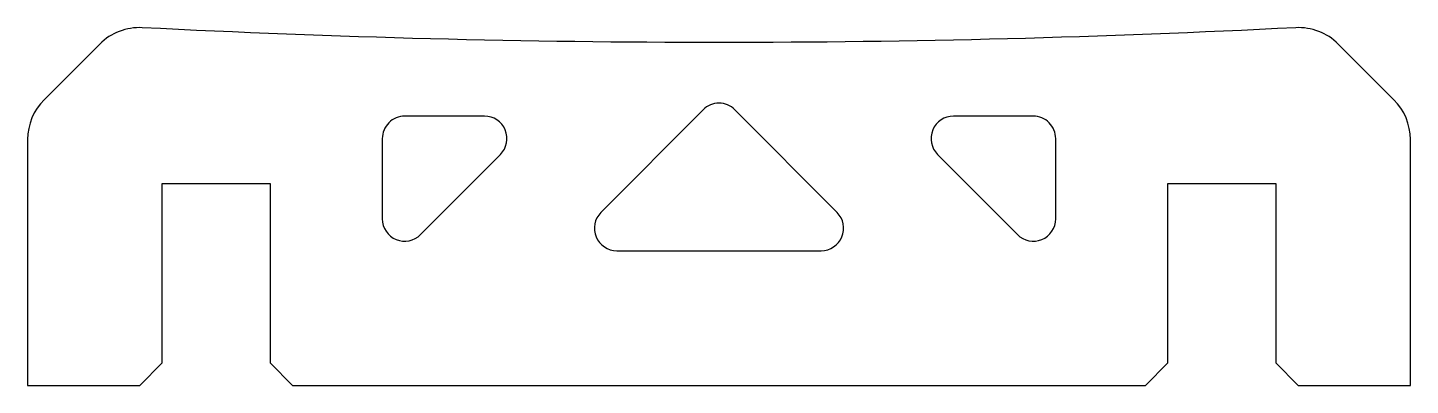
# Model space of a CAD drawing. Header units: millimetres. Extents: x -6 to 55.6, y -2 to 13.9.
import ezdxf

# ---------------------------------------------------------------- set-up
doc = ezdxf.new("R2010")
doc.units = ezdxf.units.MM
doc.layers.get('0').update_dxf_attribs({"linetype": 'CONTINUOUS'})

msp = doc.modelspace()

# ---------------------------------------------------------------- linework, layer by layer
for points in [[(49.6, -1), (50.6, -2), (55.6, -2), (55.6, 0), (55.6, 8.964, 0.198912), (54.868, 10.732), (52.387, 13.213, 0.212307), (50.491, 13.942, -0.025708), (-0.891, 13.942, 0.212307), (-2.787, 13.213), (-5.268, 10.732, 0.198912), (-6, 8.964), (-6, -2), (-1, -2), (0, -1), (0, 7), (4.8, 7), (4.8, -1), (5.8, -2), (43.8, -2), (44.8, -1), (44.8, 7), (49.6, 7)], [(25.509, 10.286, 0.416026), (24.091, 10.286), (19.538, 5.705, 0.667061), (20.247, 4), (29.353, 4, 0.667061), (30.062, 5.705)], [(15.062, 8.295, 0.667061), (14.353, 10), (10.8, 10, 0.414214), (9.8, 9), (9.8, 5.425, 0.669297), (11.509, 4.72)], [(39.8, 9, 0.414214), (38.8, 10), (35.247, 10, 0.667061), (34.538, 8.295), (38.091, 4.72, 0.669297), (39.8, 5.425)]]:
    msp.add_lwpolyline(points, format="xyb", close=True)

doc.saveas('drawing.dxf')
